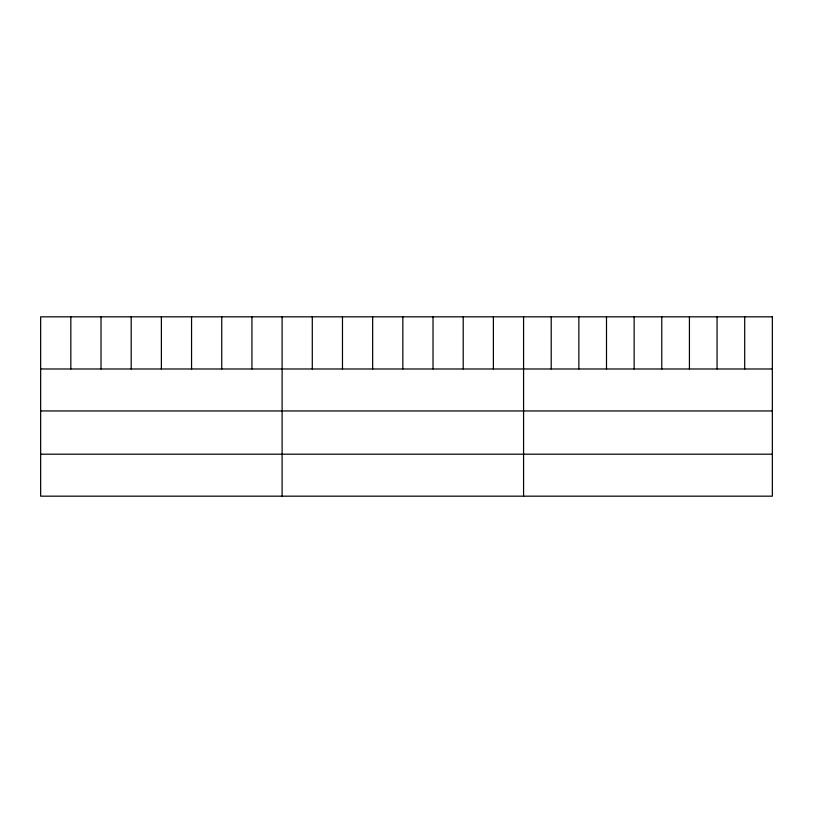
<?xml version="1.0" encoding="UTF-8"?>
<svg xmlns="http://www.w3.org/2000/svg" width="813" height="813" viewBox="0 0 813 813"><rect width="100%" height="100%" fill="white"/><g stroke="black" fill="none" stroke-linecap="round" stroke-linejoin="round"><path stroke-width="1.22" d="M40.65 368.98L772.35 368.98M40.65 410.951L772.35 410.951M40.65 454.193L772.35 454.193M744.708 316.826L744.708 368.98M717.066 316.826L717.066 368.98M689.424 316.826L689.424 368.98M661.782 316.826L661.782 368.98M634.14 316.826L634.14 368.98M606.498 316.826L606.498 368.98M578.856 316.826L578.856 368.98M551.214 316.826L551.214 368.98M523.572 316.826L523.572 496.174M493.389 316.826L493.389 368.98M463.207 316.826L463.207 368.98M433.024 316.826L433.024 368.98M402.841 316.826L402.841 368.98M372.659 316.826L372.659 368.98M342.476 316.826L342.476 368.98M312.294 316.826L312.294 368.98M282.111 316.826L282.111 496.174M251.928 316.826L251.928 368.98M221.746 316.826L221.746 368.98M191.563 316.826L191.563 368.98M161.381 316.826L161.381 368.98M131.198 316.826L131.198 368.98M101.015 316.826L101.015 368.98M70.833 316.826L70.833 368.98M772.35 316.826L40.65 316.826L40.65 496.174L772.35 496.174L772.35 316.826"/></g></svg>
